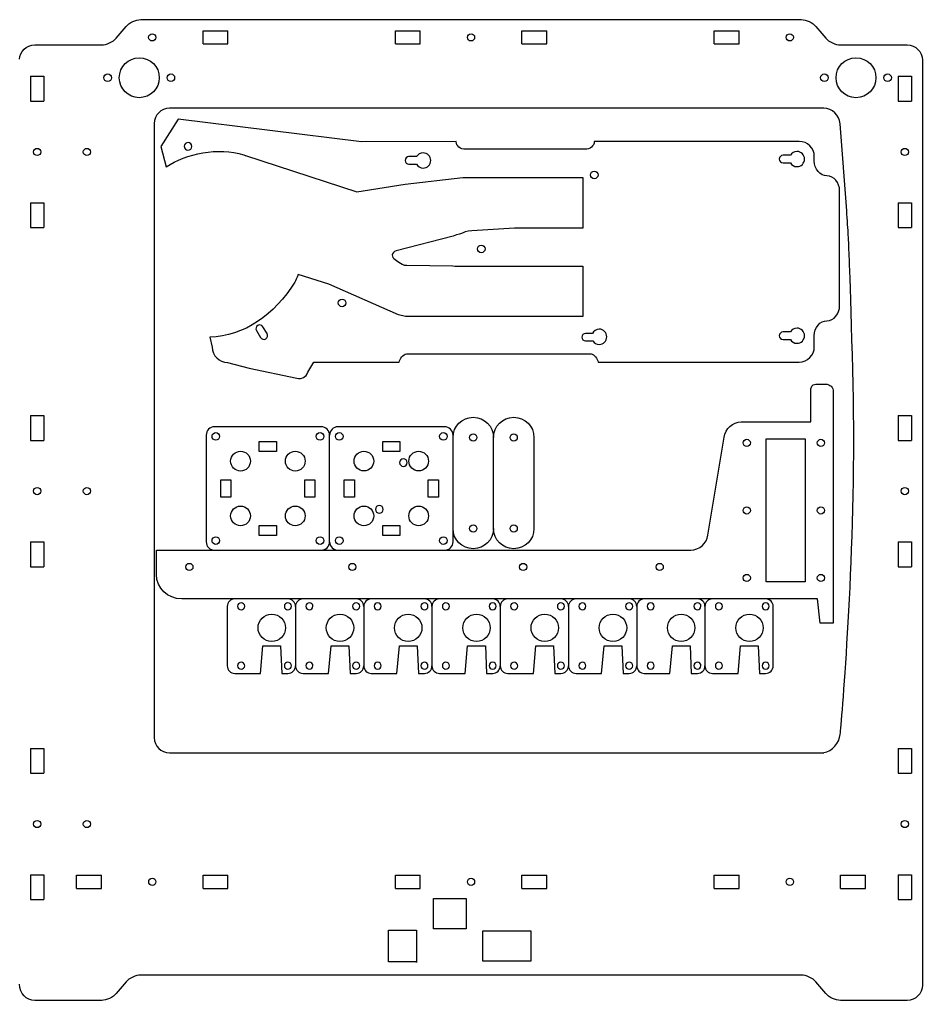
# Model space of a CAD drawing. Header units: millimetres. Extents: x -1166 to -93, y -857 to -63.
# Drawn here: x -449.9 to -92.8, y -450.9 to -62.8 of the extents above; entities that cross this region are included whole.
import ezdxf

# ---------------------------------------------------------------- set-up
doc = ezdxf.new("R2010")
doc.units = ezdxf.units.MM
doc.layers.add('CUTS', color=1, linetype='Continuous', true_color=0xff0000)

msp = doc.modelspace()

# ---------------------------------------------------------------- linework, layer by layer
at = {"layer": 'CUTS', "color": 1, "lineweight": 25, "true_color": 0xff0000}
for p, q in [((-377.4, -72.47), (-377.4, -67.27)), ((-377.4, -67.27), (-367.55, -67.27)), ((-367.55, -72.47), (-367.55, -67.27)), ((-301.3, -72.46), (-301.3, -67.26)), ((-301.3, -67.26), (-291.45, -67.26)), ((-291.45, -72.46), (-291.45, -67.26)), ((-251.3, -72.46), (-251.3, -67.26)), ((-251.3, -67.26), (-241.45, -67.26)), ((-241.45, -72.46), (-241.45, -67.26)), ((-175.23, -72.47), (-175.23, -67.27)), ((-175.23, -67.27), (-165.38, -67.27)), ((-165.38, -72.47), (-165.38, -67.27)), ((-377.4, -72.47), (-367.55, -72.47)), ((-301.3, -72.46), (-291.45, -72.46)), ((-251.3, -72.46), (-241.45, -72.46)), ((-175.23, -72.47), (-165.38, -72.47)), ((-445.59, -85.28), (-440.39, -85.28)), ((-445.59, -85.28), (-445.59, -95.13)), ((-440.39, -85.28), (-440.39, -95.13)), ((-102.38, -85.28), (-97.18, -85.28)), ((-102.38, -85.28), (-102.38, -95.13)), ((-97.18, -85.28), (-97.18, -95.13)), ((-445.59, -95.13), (-440.39, -95.13)), ((-102.38, -95.13), (-97.18, -95.13)), ((-445.59, -135.28), (-440.39, -135.28)), ((-445.59, -135.28), (-445.59, -145.12)), ((-440.39, -135.28), (-440.39, -145.12)), ((-102.38, -135.28), (-97.18, -135.28)), ((-102.38, -135.28), (-102.38, -145.12)), ((-97.18, -135.28), (-97.18, -145.12)), ((-445.59, -145.12), (-440.39, -145.12)), ((-102.38, -145.12), (-97.18, -145.12)), ((-445.6, -219.45), (-440.4, -219.45)), ((-445.6, -219.45), (-445.6, -229.3)), ((-440.4, -219.45), (-440.4, -229.3)), ((-102.38, -219.45), (-97.18, -219.45)), ((-102.38, -219.45), (-102.38, -229.3)), ((-97.18, -219.45), (-97.18, -229.3)), ((-445.6, -229.3), (-440.4, -229.3)), ((-102.38, -229.3), (-97.18, -229.3)), ((-445.6, -269.45), (-440.4, -269.45)), ((-445.6, -269.45), (-445.6, -279.3)), ((-440.4, -269.45), (-440.4, -279.3)), ((-102.38, -269.45), (-97.18, -269.45)), ((-102.38, -269.45), (-102.38, -279.3)), ((-97.18, -269.45), (-97.18, -279.3)), ((-445.6, -279.3), (-440.4, -279.3)), ((-102.38, -279.3), (-97.18, -279.3)), ((-445.6, -351.17), (-440.4, -351.17)), ((-445.6, -351.17), (-445.6, -361.02)), ((-440.4, -351.17), (-440.4, -361.02)), ((-102.38, -351.17), (-97.18, -351.17)), ((-102.38, -351.17), (-102.38, -361.02)), ((-97.18, -351.17), (-97.18, -361.02)), ((-445.6, -361.02), (-440.4, -361.02)), ((-102.38, -361.02), (-97.18, -361.02)), ((-445.6, -401.17), (-440.4, -401.17)), ((-445.6, -401.17), (-445.6, -411.02)), ((-440.4, -401.17), (-440.4, -411.02)), ((-427.39, -406.57), (-427.39, -401.37)), ((-427.39, -401.37), (-417.54, -401.37)), ((-417.54, -406.57), (-417.54, -401.37)), ((-377.39, -406.57), (-377.39, -401.37)), ((-377.39, -401.37), (-367.54, -401.37)), ((-367.54, -406.57), (-367.54, -401.37)), ((-301.3, -406.57), (-301.3, -401.37)), ((-301.3, -401.37), (-291.45, -401.37)), ((-291.45, -406.57), (-291.45, -401.37)), ((-251.3, -406.57), (-251.3, -401.37)), ((-251.3, -401.37), (-241.45, -401.37)), ((-241.45, -406.57), (-241.45, -401.37)), ((-175.2, -406.57), (-175.2, -401.37)), ((-175.2, -401.37), (-165.36, -401.37)), ((-165.36, -406.57), (-165.36, -401.37)), ((-125.2, -406.57), (-125.2, -401.37)), ((-125.2, -401.37), (-115.36, -401.37)), ((-115.36, -406.57), (-115.36, -401.37)), ((-102.38, -401.17), (-97.18, -401.17)), ((-102.38, -401.17), (-102.38, -411.02)), ((-97.18, -401.17), (-97.18, -411.02)), ((-427.39, -406.57), (-417.54, -406.57)), ((-377.39, -406.57), (-367.54, -406.57)), ((-301.3, -406.57), (-291.45, -406.57)), ((-251.3, -406.57), (-241.45, -406.57)), ((-175.2, -406.57), (-165.36, -406.57)), ((-125.2, -406.57), (-115.36, -406.57)), ((-445.6, -411.02), (-440.4, -411.02)), ((-102.38, -411.02), (-97.18, -411.02))]:
    msp.add_line(p, q, dxfattribs=at)
for points in [[(-411.69, -70.15), (-407.84, -65.55)], [(-402.04, -62.85), (-140.74, -62.85)], [(-134.95, -65.55), (-131.1, -70.15)], [(-443.94, -72.85), (-417.48, -72.85)], [(-125.3, -72.85), (-98.85, -72.85)], [(-92.85, -78.85), (-92.85, -444.87)], [(-131.89, -97.92), (-390.69, -97.92)], [(-396.69, -103.92), (-396.69, -346.92)], [(-277.24, -111.16), (-277.24, -111.11), (-314.74, -111.14), (-387.2, -102.3), (-394.07, -113), (-392, -121.08)], [(-122.78, -138.52), (-125.36, -104.02)], [(-141.59, -111.02), (-222.64, -111.07), (-222.64, -111.16)], [(-226.39, -114.16), (-273.49, -114.16)], [(-360.67, -116.61), (-360.63, -116.61), (-316.5, -131.03), (-297.44, -127.99), (-274.62, -125.35), (-227.22, -125.35), (-227.22, -145.35), (-247.09, -145.35)], [(-292.93, -117.06), (-295.94, -117.06)], [(-295.94, -120.06), (-292.93, -120.06)], [(-145.03, -116.52), (-147.94, -116.52)], [(-147.94, -119.52), (-145.03, -119.52)], [(-135.59, -118.67), (-135.59, -117.02)], [(-130.59, -124.67), (-130.59, -124.67)], [(-125.58, -175.97), (-125.58, -130.67)], [(-254.15, -145.35), (-271.09, -146.35)], [(-278.43, -148.5), (-301.03, -154.3)], [(-301.34, -157.75), (-300.34, -158.51)], [(-271.57, -160.35), (-227.22, -160.34), (-227.22, -180.35), (-297.27, -180.35), (-300.04, -179.67), (-327.66, -167.55), (-339.72, -163.64)], [(-296.72, -160.05), (-278.62, -160.32)], [(-356.27, -185.91), (-354.63, -188.63)], [(-352.06, -187.08), (-353.7, -184.36), (-353.7, -184.36)], [(-374.74, -188.49), (-373.72, -192.48)], [(-223.37, -186.98), (-226.08, -186.98)], [(-226.08, -189.98), (-223.19, -189.98)], [(-145.03, -186.42), (-147.94, -186.42)], [(-147.94, -189.42), (-145.03, -189.42)], [(-135.59, -192.31), (-135.59, -187.96)], [(-296.89, -195.13), (-223.92, -195.13)], [(-367.72, -198.48), (-359.14, -200.8), (-340.26, -204.71)], [(-335.97, -202.38), (-333.52, -198.43), (-299.8, -198.41)], [(-221.03, -198.36), (-141.59, -198.31)], [(-134.99, -207.04), (-131.07, -207.04)], [(-164.52, -222.04), (-136.99, -222.04), (-136.99, -210.04)], [(-128.07, -210.04), (-128.07, -225.04), (-128.07, -225.04)], [(-128.07, -225.04), (-128.07, -301.66), (-133.28, -301.66), (-134.38, -292.04), (-382.63, -292.04), (-385.81, -292.04)], [(-330.64, -223.94), (-372.82, -223.95)], [(-281.82, -223.94), (-324, -223.95)], [(-376.14, -227.27), (-376.13, -269.44)], [(-327.32, -269.44), (-327.33, -227.26)], [(-278.49, -269.44), (-278.5, -227.26)], [(-262.49, -264.18), (-262.49, -228.18)], [(-246.49, -228.18), (-246.49, -264.18), (-246.49, -264.18)], [(-177.65, -266.8), (-171.29, -227.99)], [(-154.62, -228.74), (-139.17, -228.74), (-139.17, -285.33), (-154.62, -285.33), (-154.62, -228.74), (-154.62, -228.74)], [(-355.13, -229.75), (-348.33, -229.75), (-348.33, -233.75), (-355.13, -233.75), (-355.13, -229.75), (-355.13, -229.75)], [(-306.3, -229.75), (-299.5, -229.75), (-299.5, -233.75), (-306.3, -233.75), (-306.3, -229.75), (-306.3, -229.75)], [(-370.33, -244.95), (-366.33, -244.95), (-366.33, -251.75), (-370.33, -251.75), (-370.33, -244.95), (-370.33, -244.95)], [(-333.12, -251.76), (-337.12, -251.75), (-337.12, -244.95), (-333.12, -244.95), (-333.12, -251.76), (-333.12, -251.76)], [(-321.51, -244.95), (-317.51, -244.95), (-317.51, -251.75), (-321.51, -251.75), (-321.51, -244.95), (-321.51, -244.95)], [(-288.3, -244.95), (-284.3, -244.95), (-284.3, -251.75), (-288.3, -251.75), (-288.3, -244.95), (-288.3, -244.95)], [(-355.13, -262.95), (-348.33, -262.95), (-348.33, -266.95), (-355.13, -266.95), (-355.13, -262.95), (-355.13, -262.95)], [(-306.31, -266.95), (-306.3, -262.95), (-299.5, -262.95), (-299.5, -266.95), (-306.31, -266.95), (-306.31, -266.95)], [(-395.81, -282.39), (-395.81, -272.75), (-184.42, -272.75)], [(-367.81, -295.04), (-367.81, -318.5)], [(-340.81, -295.04), (-340.81, -318.5)], [(-313.82, -295.04), (-313.82, -318.5)], [(-286.82, -295.04), (-286.82, -318.5)], [(-259.83, -295.04), (-259.83, -318.5)], [(-232.83, -295.04), (-232.83, -318.5)], [(-205.83, -295.04), (-205.83, -318.5)], [(-178.84, -295.04), (-178.84, -318.5)], [(-151.84, -318.5), (-151.84, -295.04)], [(-364.81, -321.5), (-354.71, -321.5), (-353.71, -310.66), (-346.71, -310.66), (-346.71, -310.66), (-346.21, -321.5), (-343.81, -321.5)], [(-337.81, -321.5), (-327.72, -321.5), (-326.72, -310.66), (-319.72, -310.66), (-319.72, -310.66), (-319.22, -321.5), (-316.82, -321.5)], [(-310.82, -321.5), (-300.72, -321.5), (-299.72, -310.66), (-292.72, -310.66), (-292.22, -321.5), (-289.82, -321.5)], [(-283.82, -321.5), (-273.72, -321.5), (-272.72, -310.66), (-265.72, -310.66), (-265.72, -310.66), (-265.22, -321.5), (-262.82, -321.5)], [(-256.83, -321.5), (-246.73, -321.5), (-245.73, -310.66), (-238.73, -310.66), (-238.73, -310.66), (-238.23, -321.5), (-235.83, -321.5)], [(-229.83, -321.5), (-219.73, -321.5), (-218.73, -310.66), (-211.73, -310.66), (-211.73, -310.66), (-211.23, -321.5), (-208.83, -321.5)], [(-202.83, -321.5), (-192.74, -321.5), (-191.74, -310.66), (-184.74, -310.66), (-184.74, -310.66), (-184.24, -321.5), (-181.84, -321.5)], [(-175.84, -321.5), (-165.74, -321.5), (-164.74, -310.66), (-157.74, -310.66), (-157.74, -310.66), (-157.24, -321.5), (-154.84, -321.5)], [(-390.69, -352.92), (-131.89, -352.92), (-131.82, -352.86), (-131.82, -352.86)], [(-286.28, -410.52), (-273.28, -410.52), (-273.28, -422.52), (-286.28, -422.52), (-286.28, -410.52), (-286.28, -410.52)], [(-292.98, -435.62), (-303.98, -435.62), (-303.98, -423.12), (-292.98, -423.12), (-292.98, -435.92), (-292.98, -435.62), (-292.98, -435.62)], [(-266.68, -423.42), (-247.78, -423.42), (-247.78, -435.42), (-266.68, -435.42), (-266.68, -423.42), (-266.68, -423.42)], [(-140.74, -440.87), (-402.04, -440.87)], [(-407.84, -443.57), (-411.69, -448.17)], [(-131.09, -448.17), (-134.95, -443.57)], [(-417.48, -450.87), (-443.94, -450.87)], [(-98.85, -450.87), (-125.3, -450.87)]]:
    msp.add_lwpolyline(points, dxfattribs=at)
for points in [[(-407.84, -65.55), (-406.59, -64.07), (-403.98, -62.85), (-402.04, -62.85)], [(-140.74, -62.85), (-138.8, -62.85), (-136.19, -64.07), (-134.95, -65.55)], [(-398.9, -69.86), (-398.9, -69.08), (-398.26, -68.44), (-397.47, -68.44)], [(-397.47, -68.44), (-396.69, -68.44), (-396.05, -69.08), (-396.05, -69.86)], [(-272.8, -69.86), (-272.8, -69.08), (-272.16, -68.44), (-271.38, -68.44)], [(-271.38, -68.44), (-270.59, -68.44), (-269.95, -69.08), (-269.95, -69.86)], [(-146.73, -69.87), (-146.73, -69.08), (-146.09, -68.44), (-145.3, -68.44)], [(-145.3, -68.44), (-144.52, -68.44), (-143.88, -69.08), (-143.88, -69.87)], [(-449.94, -78.45), (-449.94, -75.55), (-447.24, -72.85), (-443.94, -72.85)], [(-417.48, -72.85), (-415.54, -72.85), (-412.94, -71.63), (-411.69, -70.15)], [(-397.47, -71.29), (-398.26, -71.29), (-398.9, -70.65), (-398.9, -69.86)], [(-396.05, -69.86), (-396.05, -70.65), (-396.69, -71.29), (-397.47, -71.29)], [(-271.38, -71.29), (-272.16, -71.29), (-272.8, -70.65), (-272.8, -69.86)], [(-269.95, -69.86), (-269.95, -70.65), (-270.59, -71.29), (-271.38, -71.29)], [(-145.3, -71.29), (-146.09, -71.29), (-146.73, -70.65), (-146.73, -69.87)], [(-143.88, -69.87), (-143.88, -70.65), (-144.52, -71.29), (-145.3, -71.29)], [(-131.1, -70.15), (-129.85, -71.63), (-127.24, -72.85), (-125.3, -72.85)], [(-98.85, -72.85), (-95.55, -72.85), (-92.85, -75.55), (-92.85, -78.85)], [(-410.51, -85.85), (-410.51, -81.49), (-406.97, -77.95), (-402.61, -77.95)], [(-402.61, -77.95), (-398.25, -77.95), (-394.71, -81.49), (-394.71, -85.85)], [(-127.01, -85.85), (-127.01, -81.49), (-123.47, -77.95), (-119.11, -77.95)], [(-119.11, -77.95), (-114.75, -77.95), (-111.21, -81.49), (-111.21, -85.85)], [(-416.61, -85.85), (-416.61, -85.02), (-415.94, -84.35), (-415.11, -84.35)], [(-415.11, -84.35), (-414.28, -84.35), (-413.61, -85.02), (-413.61, -85.85)], [(-391.61, -85.85), (-391.61, -85.02), (-390.94, -84.35), (-390.11, -84.35)], [(-390.11, -84.35), (-389.28, -84.35), (-388.61, -85.02), (-388.61, -85.85)], [(-133.11, -85.85), (-133.11, -85.02), (-132.44, -84.35), (-131.61, -84.35)], [(-131.61, -84.35), (-130.78, -84.35), (-130.11, -85.02), (-130.11, -85.85)], [(-108.11, -85.85), (-108.11, -85.02), (-107.44, -84.35), (-106.61, -84.35)], [(-106.61, -84.35), (-105.78, -84.35), (-105.11, -85.02), (-105.11, -85.85)], [(-415.11, -87.35), (-415.94, -87.35), (-416.61, -86.68), (-416.61, -85.85)], [(-413.61, -85.85), (-413.61, -86.68), (-414.28, -87.35), (-415.11, -87.35)], [(-402.61, -93.75), (-406.97, -93.75), (-410.51, -90.21), (-410.51, -85.85)], [(-394.71, -85.85), (-394.71, -90.21), (-398.25, -93.75), (-402.61, -93.75)], [(-390.11, -87.35), (-390.94, -87.35), (-391.61, -86.68), (-391.61, -85.85)], [(-388.61, -85.85), (-388.61, -86.68), (-389.28, -87.35), (-390.11, -87.35)], [(-131.61, -87.35), (-132.44, -87.35), (-133.11, -86.68), (-133.11, -85.85)], [(-130.11, -85.85), (-130.11, -86.68), (-130.78, -87.35), (-131.61, -87.35)], [(-119.11, -93.75), (-123.47, -93.75), (-127.01, -90.21), (-127.01, -85.85)], [(-111.21, -85.85), (-111.21, -90.21), (-114.75, -93.75), (-119.11, -93.75)], [(-106.61, -87.35), (-107.44, -87.35), (-108.11, -86.68), (-108.11, -85.85)], [(-105.11, -85.85), (-105.11, -86.68), (-105.78, -87.35), (-106.61, -87.35)], [(-390.69, -97.92), (-394, -97.92), (-396.69, -100.61), (-396.69, -103.92)], [(-125.36, -104.02), (-125.65, -100.67), (-128.59, -97.92), (-131.89, -97.92)], [(-383.85, -111.6), (-384.63, -111.9), (-385, -112.77), (-384.7, -113.54)], [(-381.91, -112.45), (-382.21, -111.68), (-383.08, -111.3), (-383.85, -111.6)], [(-382.76, -114.39), (-381.99, -114.09), (-381.61, -113.22), (-381.91, -112.45)], [(-273.49, -114.16), (-275.57, -114.16), (-277.24, -112.82), (-277.24, -111.16)], [(-222.64, -111.16), (-222.64, -112.82), (-224.32, -114.16), (-226.39, -114.16)], [(-135.59, -117.02), (-135.59, -113.72), (-138.29, -111.02), (-141.59, -111.02)], [(-444.41, -115.2), (-444.41, -114.41), (-443.78, -113.78), (-442.99, -113.78)], [(-442.99, -116.63), (-443.78, -116.63), (-444.41, -115.99), (-444.41, -115.2)], [(-442.99, -113.78), (-442.2, -113.78), (-441.56, -114.41), (-441.56, -115.2)], [(-441.56, -115.2), (-441.56, -115.99), (-442.2, -116.63), (-442.99, -116.63)], [(-424.74, -115.2), (-424.74, -114.41), (-424.1, -113.78), (-423.31, -113.78)], [(-423.31, -116.62), (-424.1, -116.62), (-424.74, -115.99), (-424.74, -115.2)], [(-423.31, -113.78), (-422.53, -113.78), (-421.89, -114.41), (-421.89, -115.2)], [(-421.89, -115.2), (-421.89, -115.99), (-422.53, -116.62), (-423.31, -116.62)], [(-392, -121.08), (-383.94, -115.92), (-371.39, -113.12), (-361.29, -116.4)], [(-384.7, -113.54), (-384.4, -114.32), (-383.53, -114.69), (-382.76, -114.39)], [(-361.29, -116.4), (-361.08, -116.47), (-360.88, -116.54), (-360.67, -116.61)], [(-290.34, -115.56), (-291.45, -115.56), (-292.41, -116.16), (-292.93, -117.06)], [(-287.34, -118.56), (-287.34, -116.9), (-288.68, -115.56), (-290.34, -115.56)], [(-142.44, -115.02), (-143.55, -115.02), (-144.51, -115.63), (-145.03, -116.52)], [(-139.44, -118.02), (-139.44, -116.36), (-140.78, -115.02), (-142.44, -115.02)], [(-101.2, -115.2), (-101.2, -114.41), (-100.56, -113.78), (-99.78, -113.78)], [(-99.78, -116.63), (-100.56, -116.63), (-101.2, -115.99), (-101.2, -115.2)], [(-99.78, -113.78), (-98.99, -113.78), (-98.35, -114.41), (-98.35, -115.2)], [(-98.35, -115.2), (-98.35, -115.99), (-98.99, -116.63), (-99.78, -116.63)], [(-295.94, -117.06), (-296.76, -117.06), (-297.44, -117.73), (-297.44, -118.56)], [(-297.44, -118.56), (-297.44, -119.39), (-296.76, -120.06), (-295.94, -120.06)], [(-292.93, -120.06), (-292.41, -120.95), (-291.45, -121.56), (-290.34, -121.56)], [(-290.34, -121.56), (-288.68, -121.56), (-287.34, -120.22), (-287.34, -118.56)], [(-147.94, -116.52), (-148.77, -116.52), (-149.44, -117.19), (-149.44, -118.02)], [(-149.44, -118.02), (-149.44, -118.85), (-148.77, -119.52), (-147.94, -119.52)], [(-145.03, -119.52), (-144.51, -120.42), (-143.55, -121.02), (-142.44, -121.02)], [(-142.44, -121.02), (-140.78, -121.02), (-139.44, -119.68), (-139.44, -118.02)], [(-130.59, -124.67), (-133.34, -124.67), (-135.59, -121.97), (-135.59, -118.67)], [(-224.14, -124.29), (-224.14, -123.46), (-223.47, -122.79), (-222.64, -122.79)], [(-222.64, -122.79), (-221.81, -122.79), (-221.14, -123.46), (-221.14, -124.29)], [(-222.64, -125.79), (-223.47, -125.79), (-224.14, -125.11), (-224.14, -124.29)], [(-221.14, -124.29), (-221.14, -125.11), (-221.81, -125.79), (-222.64, -125.79)], [(-125.58, -130.67), (-125.58, -127.37), (-127.83, -124.67), (-130.59, -124.67)], [(-122.14, -148.14), (-122.25, -146.2), (-122.53, -141.87), (-122.78, -138.52)], [(-274.86, -147.35), (-274.99, -147.35), (-276.59, -147.87), (-278.43, -148.5)], [(-271.09, -146.35), (-273.03, -146.35), (-274.73, -147.35), (-274.86, -147.35)], [(-247.09, -145.35), (-249.03, -145.35), (-252.21, -145.35), (-254.15, -145.35)], [(-121.73, -157.78), (-121.85, -154.42), (-122.04, -150.08), (-122.14, -148.14)], [(-301.03, -154.3), (-302.86, -154.93), (-303.11, -156.95), (-301.34, -157.75)], [(-268.85, -153.58), (-268.85, -152.75), (-268.18, -152.08), (-267.35, -152.08)], [(-267.35, -155.08), (-268.18, -155.08), (-268.85, -154.4), (-268.85, -153.58)], [(-267.35, -152.08), (-266.52, -152.08), (-265.85, -152.75), (-265.85, -153.58)], [(-265.85, -153.58), (-265.85, -154.4), (-266.52, -155.08), (-267.35, -155.08)], [(-300.34, -158.51), (-298.65, -159.54), (-298.66, -160.03), (-296.72, -160.05)], [(-119.99, -228.93), (-119.99, -203.88), (-121.73, -157.78), (-121.73, -157.78)], [(-278.62, -160.32), (-276.68, -160.34), (-273.51, -160.35), (-271.57, -160.35)], [(-341.14, -166.78), (-349.01, -179.47), (-361.19, -188.24), (-374.74, -188.49)], [(-339.72, -163.64), (-340.31, -165.34), (-340.71, -166.08), (-341.14, -166.78)], [(-323.89, -174.95), (-323.89, -174.12), (-323.22, -173.45), (-322.39, -173.45)], [(-322.39, -173.45), (-321.56, -173.45), (-320.89, -174.12), (-320.89, -174.95)], [(-322.39, -176.45), (-323.22, -176.45), (-323.89, -175.78), (-323.89, -174.95)], [(-320.89, -174.95), (-320.89, -175.78), (-321.56, -176.45), (-322.39, -176.45)], [(-130.59, -181.97), (-127.83, -181.97), (-125.58, -179.26), (-125.58, -175.97)], [(-135.59, -187.96), (-135.59, -184.67), (-133.34, -181.97), (-130.59, -181.97)], [(-355.75, -183.85), (-356.46, -184.27), (-356.69, -185.2), (-356.27, -185.91)], [(-353.7, -184.36), (-354.12, -183.65), (-355.04, -183.42), (-355.75, -183.85)], [(-220.69, -185.32), (-221.87, -185.32), (-222.88, -186), (-223.37, -186.98)], [(-217.69, -188.32), (-217.69, -186.66), (-219.03, -185.32), (-220.69, -185.32)], [(-142.44, -184.92), (-143.55, -184.92), (-144.51, -185.52), (-145.03, -186.42)], [(-139.44, -187.92), (-139.44, -186.26), (-140.78, -184.92), (-142.44, -184.92)], [(-354.63, -188.63), (-354.21, -189.34), (-353.28, -189.57), (-352.57, -189.14)], [(-352.57, -189.14), (-351.86, -188.71), (-351.63, -187.79), (-352.06, -187.08)], [(-226.08, -186.98), (-226.91, -186.98), (-227.58, -187.65), (-227.58, -188.48)], [(-227.58, -188.48), (-227.58, -189.31), (-226.91, -189.98), (-226.08, -189.98)], [(-223.19, -189.98), (-222.65, -190.79), (-221.73, -191.32), (-220.69, -191.32)], [(-220.69, -191.32), (-219.03, -191.32), (-217.69, -189.98), (-217.69, -188.32)], [(-147.94, -186.42), (-148.77, -186.42), (-149.44, -187.09), (-149.44, -187.92)], [(-149.44, -187.92), (-149.44, -188.75), (-148.77, -189.42), (-147.94, -189.42)], [(-145.03, -189.42), (-144.51, -190.32), (-143.55, -190.92), (-142.44, -190.92)], [(-142.44, -190.92), (-140.78, -190.92), (-139.44, -189.58), (-139.44, -187.92)], [(-373.72, -192.48), (-373.72, -195.78), (-371.02, -198.48), (-367.72, -198.48)], [(-141.59, -198.31), (-138.29, -198.31), (-135.59, -195.62), (-135.59, -192.31)], [(-299.8, -198.41), (-299.47, -197.1), (-298.29, -195.13), (-296.89, -195.13)], [(-223.92, -195.13), (-222.53, -195.13), (-221.37, -197.08), (-221.03, -198.36)], [(-340.26, -204.71), (-338.44, -205.25), (-336.52, -204.21), (-335.97, -202.38)], [(-136.99, -210.04), (-136.99, -208.39), (-136.64, -207.04), (-134.99, -207.04)], [(-131.07, -207.04), (-129.42, -207.04), (-128.07, -208.39), (-128.07, -210.04)], [(-278.49, -228.18), (-278.49, -223.77), (-274.91, -220.18), (-270.49, -220.18)], [(-270.49, -220.18), (-266.07, -220.18), (-262.49, -223.76), (-262.49, -228.18)], [(-262.49, -228.18), (-262.49, -223.76), (-258.91, -220.18), (-254.49, -220.18)], [(-254.49, -220.18), (-250.08, -220.18), (-246.49, -223.76), (-246.49, -228.18)], [(-372.82, -223.95), (-374.64, -223.95), (-376.14, -225.44), (-376.14, -227.27)], [(-327.33, -227.26), (-327.33, -225.43), (-328.82, -223.94), (-330.64, -223.94)], [(-324, -223.95), (-325.82, -223.95), (-327.32, -225.44), (-327.32, -227.27)], [(-278.5, -227.26), (-278.5, -225.43), (-280, -223.94), (-281.82, -223.94)], [(-171.29, -227.99), (-170.87, -224.71), (-167.82, -222.04), (-164.52, -222.04)], [(-373.83, -227.75), (-373.83, -226.92), (-373.16, -226.25), (-372.33, -226.25)], [(-372.33, -229.25), (-373.16, -229.25), (-373.83, -228.58), (-373.83, -227.75)], [(-372.33, -226.25), (-371.5, -226.25), (-370.83, -226.92), (-370.83, -227.75)], [(-370.83, -227.75), (-370.83, -228.58), (-371.5, -229.25), (-372.33, -229.25)], [(-332.62, -227.75), (-332.62, -226.92), (-331.95, -226.25), (-331.12, -226.25)], [(-331.12, -229.25), (-331.95, -229.25), (-332.62, -228.58), (-332.62, -227.75)], [(-331.12, -226.25), (-330.29, -226.25), (-329.62, -226.92), (-329.62, -227.75)], [(-329.62, -227.75), (-329.62, -228.58), (-330.29, -229.25), (-331.12, -229.25)], [(-325.01, -227.75), (-325.01, -226.92), (-324.34, -226.25), (-323.51, -226.25)], [(-323.51, -229.25), (-324.34, -229.25), (-325.01, -228.58), (-325.01, -227.75)], [(-323.51, -226.25), (-322.68, -226.25), (-322.01, -226.92), (-322.01, -227.75)], [(-322.01, -227.75), (-322.01, -228.58), (-322.68, -229.25), (-323.51, -229.25)], [(-283.8, -227.75), (-283.8, -226.92), (-283.13, -226.25), (-282.3, -226.25)], [(-282.3, -229.25), (-283.13, -229.25), (-283.8, -228.58), (-283.8, -227.75)], [(-282.3, -226.25), (-281.47, -226.25), (-280.8, -226.92), (-280.8, -227.75)], [(-280.8, -227.75), (-280.8, -228.58), (-281.47, -229.25), (-282.3, -229.25)], [(-271.92, -228.18), (-271.92, -227.4), (-271.28, -226.76), (-270.49, -226.76)], [(-270.49, -229.61), (-271.28, -229.61), (-271.92, -228.97), (-271.92, -228.18)], [(-270.49, -226.76), (-269.71, -226.76), (-269.07, -227.4), (-269.07, -228.18)], [(-269.07, -228.18), (-269.07, -228.97), (-269.71, -229.61), (-270.49, -229.61)], [(-255.92, -228.18), (-255.92, -227.4), (-255.28, -226.76), (-254.49, -226.76)], [(-254.49, -229.61), (-255.28, -229.61), (-255.92, -228.97), (-255.92, -228.18)], [(-254.49, -226.76), (-253.71, -226.76), (-253.07, -227.4), (-253.07, -228.18)], [(-253.07, -228.18), (-253.07, -228.97), (-253.71, -229.61), (-254.49, -229.61)], [(-163.73, -230.31), (-163.73, -229.52), (-163.09, -228.89), (-162.31, -228.89)], [(-162.31, -228.89), (-161.52, -228.89), (-160.88, -229.52), (-160.88, -230.31)], [(-134.42, -230.31), (-134.42, -229.52), (-133.78, -228.89), (-132.99, -228.89)], [(-132.99, -228.89), (-132.2, -228.89), (-131.57, -229.52), (-131.57, -230.31)], [(-125.34, -345.68), (-125.34, -345.68), (-119.99, -288.69), (-119.99, -228.93)], [(-162.31, -231.74), (-163.09, -231.74), (-163.73, -231.1), (-163.73, -230.31)], [(-160.88, -230.31), (-160.88, -231.1), (-161.52, -231.74), (-162.31, -231.74)], [(-132.99, -231.74), (-133.78, -231.74), (-134.42, -231.1), (-134.42, -230.31)], [(-131.57, -230.31), (-131.57, -231.1), (-132.2, -231.74), (-132.99, -231.74)], [(-366.46, -237.54), (-366.46, -235.39), (-364.71, -233.64), (-362.56, -233.64)], [(-362.56, -233.64), (-360.4, -233.64), (-358.66, -235.39), (-358.66, -237.54)], [(-344.8, -237.54), (-344.8, -235.39), (-343.05, -233.64), (-340.9, -233.64)], [(-340.9, -233.64), (-338.74, -233.64), (-337, -235.39), (-337, -237.54)], [(-317.65, -237.52), (-317.65, -235.37), (-315.9, -233.62), (-313.75, -233.62)], [(-313.75, -233.62), (-311.6, -233.62), (-309.85, -235.37), (-309.85, -237.52)], [(-298.15, -236.6), (-298.98, -236.6), (-299.65, -237.27), (-299.65, -238.1)], [(-296.65, -238.1), (-296.65, -237.27), (-297.33, -236.6), (-298.15, -236.6)], [(-295.99, -237.52), (-295.99, -235.37), (-294.25, -233.62), (-292.09, -233.62)], [(-292.09, -233.62), (-289.94, -233.62), (-288.19, -235.37), (-288.19, -237.52)], [(-362.56, -241.44), (-364.71, -241.44), (-366.46, -239.69), (-366.46, -237.54)], [(-358.66, -237.54), (-358.66, -239.69), (-360.4, -241.44), (-362.56, -241.44)], [(-340.9, -241.44), (-343.05, -241.44), (-344.8, -239.69), (-344.8, -237.54)], [(-337, -237.54), (-337, -239.69), (-338.74, -241.44), (-340.9, -241.44)], [(-313.75, -241.42), (-315.9, -241.42), (-317.65, -239.68), (-317.65, -237.52)], [(-309.85, -237.52), (-309.85, -239.68), (-311.6, -241.42), (-313.75, -241.42)], [(-299.65, -238.1), (-299.65, -238.93), (-298.98, -239.6), (-298.15, -239.6)], [(-298.15, -239.6), (-297.33, -239.6), (-296.65, -238.93), (-296.65, -238.1)], [(-292.09, -241.42), (-294.25, -241.42), (-295.99, -239.68), (-295.99, -237.52)], [(-288.19, -237.52), (-288.19, -239.68), (-289.94, -241.42), (-292.09, -241.42)], [(-444.42, -249.37), (-444.42, -248.58), (-443.79, -247.95), (-443, -247.95)], [(-443, -247.95), (-442.21, -247.95), (-441.57, -248.58), (-441.57, -249.37)], [(-424.74, -249.37), (-424.74, -248.58), (-424.1, -247.95), (-423.31, -247.95)], [(-423.31, -247.95), (-422.53, -247.95), (-421.89, -248.58), (-421.89, -249.37)], [(-101.2, -249.37), (-101.2, -248.58), (-100.56, -247.95), (-99.78, -247.95)], [(-99.78, -247.95), (-98.99, -247.95), (-98.35, -248.58), (-98.35, -249.37)], [(-443, -250.8), (-443.79, -250.8), (-444.42, -250.16), (-444.42, -249.37)], [(-441.57, -249.37), (-441.57, -250.16), (-442.21, -250.8), (-443, -250.8)], [(-423.31, -250.8), (-424.1, -250.8), (-424.74, -250.16), (-424.74, -249.37)], [(-421.89, -249.37), (-421.89, -250.16), (-422.53, -250.8), (-423.31, -250.8)], [(-99.78, -250.8), (-100.56, -250.8), (-101.2, -250.16), (-101.2, -249.37)], [(-98.35, -249.37), (-98.35, -250.16), (-98.99, -250.8), (-99.78, -250.8)], [(-366.46, -259.2), (-366.46, -257.04), (-364.71, -255.3), (-362.56, -255.3)], [(-362.56, -255.3), (-360.4, -255.3), (-358.66, -257.04), (-358.66, -259.2)], [(-344.8, -259.2), (-344.8, -257.04), (-343.05, -255.3), (-340.9, -255.3)], [(-340.9, -255.3), (-338.74, -255.3), (-337, -257.04), (-337, -259.2)], [(-317.65, -259.18), (-317.65, -257.03), (-315.9, -255.28), (-313.75, -255.28)], [(-313.75, -255.28), (-311.6, -255.28), (-309.85, -257.03), (-309.85, -259.18)], [(-307.65, -255.1), (-308.48, -255.1), (-309.15, -255.77), (-309.15, -256.6)], [(-306.15, -256.6), (-306.15, -255.77), (-306.83, -255.1), (-307.65, -255.1)], [(-295.99, -259.18), (-295.99, -257.03), (-294.25, -255.28), (-292.09, -255.28)], [(-292.09, -255.28), (-289.94, -255.28), (-288.19, -257.03), (-288.19, -259.18)], [(-163.73, -257.04), (-163.73, -256.25), (-163.09, -255.61), (-162.31, -255.61)], [(-162.31, -255.61), (-161.52, -255.61), (-160.88, -256.25), (-160.88, -257.04)], [(-134.42, -257.04), (-134.42, -256.25), (-133.78, -255.61), (-132.99, -255.61)], [(-132.99, -255.61), (-132.2, -255.61), (-131.57, -256.25), (-131.57, -257.04)], [(-362.56, -263.1), (-364.71, -263.1), (-366.46, -261.35), (-366.46, -259.2)], [(-358.66, -259.2), (-358.66, -261.35), (-360.4, -263.1), (-362.56, -263.1)], [(-340.9, -263.1), (-343.05, -263.1), (-344.8, -261.35), (-344.8, -259.2)], [(-337, -259.2), (-337, -261.35), (-338.74, -263.1), (-340.9, -263.1)], [(-313.75, -263.08), (-315.9, -263.08), (-317.65, -261.33), (-317.65, -259.18)], [(-309.85, -259.18), (-309.85, -261.33), (-311.6, -263.08), (-313.75, -263.08)], [(-309.15, -256.6), (-309.15, -257.43), (-308.48, -258.1), (-307.65, -258.1)], [(-307.65, -258.1), (-306.83, -258.1), (-306.15, -257.43), (-306.15, -256.6)], [(-292.09, -263.08), (-294.25, -263.08), (-295.99, -261.33), (-295.99, -259.18)], [(-288.19, -259.18), (-288.19, -261.33), (-289.94, -263.08), (-292.09, -263.08)], [(-162.31, -258.46), (-163.09, -258.46), (-163.73, -257.82), (-163.73, -257.04)], [(-160.88, -257.04), (-160.88, -257.82), (-161.52, -258.46), (-162.31, -258.46)], [(-132.99, -258.46), (-133.78, -258.46), (-134.42, -257.82), (-134.42, -257.04)], [(-131.57, -257.04), (-131.57, -257.82), (-132.2, -258.46), (-132.99, -258.46)], [(-271.92, -264.18), (-271.92, -263.4), (-271.28, -262.76), (-270.49, -262.76)], [(-270.49, -262.76), (-269.71, -262.76), (-269.07, -263.4), (-269.07, -264.18)], [(-255.92, -264.18), (-255.92, -263.4), (-255.28, -262.76), (-254.49, -262.76)], [(-254.49, -262.76), (-253.71, -262.76), (-253.07, -263.4), (-253.07, -264.18)], [(-373.83, -268.96), (-373.83, -268.13), (-373.16, -267.45), (-372.33, -267.45)], [(-372.33, -267.45), (-371.5, -267.45), (-370.83, -268.13), (-370.83, -268.96)], [(-332.62, -268.96), (-332.62, -268.13), (-331.95, -267.45), (-331.12, -267.45)], [(-331.12, -267.45), (-330.29, -267.45), (-329.62, -268.13), (-329.62, -268.96)], [(-325.01, -268.95), (-325.01, -268.13), (-324.34, -267.45), (-323.51, -267.45)], [(-323.51, -267.45), (-322.68, -267.45), (-322.01, -268.13), (-322.01, -268.95)], [(-283.8, -268.95), (-283.8, -268.13), (-283.13, -267.45), (-282.3, -267.45)], [(-282.3, -267.45), (-281.47, -267.45), (-280.8, -268.13), (-280.8, -268.95)], [(-270.49, -272.18), (-274.91, -272.18), (-278.49, -268.6), (-278.49, -264.18)], [(-270.49, -265.61), (-271.28, -265.61), (-271.92, -264.97), (-271.92, -264.18)], [(-269.07, -264.18), (-269.07, -264.97), (-269.71, -265.61), (-270.49, -265.61)], [(-262.49, -264.18), (-262.49, -268.6), (-266.07, -272.18), (-270.49, -272.18)], [(-254.49, -272.18), (-258.91, -272.18), (-262.49, -268.6), (-262.49, -264.18)], [(-254.49, -265.61), (-255.28, -265.61), (-255.92, -264.97), (-255.92, -264.18)], [(-253.07, -264.18), (-253.07, -264.97), (-253.71, -265.61), (-254.49, -265.61)], [(-246.49, -264.18), (-246.49, -268.6), (-250.08, -272.18), (-254.49, -272.18)], [(-184.42, -272.75), (-181.12, -272.75), (-178.07, -270.08), (-177.65, -266.8)], [(-376.13, -269.44), (-376.13, -271.27), (-374.64, -272.76), (-372.81, -272.76)], [(-372.33, -270.46), (-373.16, -270.46), (-373.83, -269.78), (-373.83, -268.96)], [(-370.83, -268.96), (-370.83, -269.78), (-371.5, -270.46), (-372.33, -270.46)], [(-331.12, -270.46), (-331.95, -270.46), (-332.62, -269.78), (-332.62, -268.96)], [(-329.62, -268.96), (-329.62, -269.78), (-330.29, -270.46), (-331.12, -270.46)], [(-330.63, -272.75), (-328.81, -272.75), (-327.32, -271.26), (-327.32, -269.44)], [(-327.31, -269.45), (-327.31, -271.27), (-325.81, -272.76), (-323.99, -272.76)], [(-323.51, -270.45), (-324.34, -270.45), (-325.01, -269.78), (-325.01, -268.95)], [(-322.01, -268.95), (-322.01, -269.78), (-322.68, -270.45), (-323.51, -270.45)], [(-282.3, -270.45), (-283.13, -270.45), (-283.8, -269.78), (-283.8, -268.95)], [(-280.8, -268.95), (-280.8, -269.78), (-281.47, -270.45), (-282.3, -270.45)], [(-281.81, -272.75), (-279.99, -272.75), (-278.49, -271.26), (-278.49, -269.44)], [(-384.21, -279.4), (-384.21, -278.61), (-383.57, -277.97), (-382.78, -277.97)], [(-382.78, -277.97), (-381.99, -277.97), (-381.36, -278.61), (-381.36, -279.4)], [(-319.76, -279.4), (-319.76, -278.61), (-319.12, -277.97), (-318.33, -277.97)], [(-318.33, -277.97), (-317.54, -277.97), (-316.91, -278.61), (-316.91, -279.4)], [(-252.18, -279.4), (-252.18, -278.61), (-251.54, -277.97), (-250.75, -277.97)], [(-250.75, -277.97), (-249.97, -277.97), (-249.33, -278.61), (-249.33, -279.4)], [(-198.17, -279.4), (-198.17, -278.61), (-197.53, -277.97), (-196.75, -277.97)], [(-196.75, -277.97), (-195.96, -277.97), (-195.32, -278.61), (-195.32, -279.4)], [(-385.81, -292.04), (-391.31, -292.04), (-395.81, -287.7), (-395.81, -282.39)], [(-382.78, -280.82), (-383.57, -280.82), (-384.21, -280.18), (-384.21, -279.4)], [(-381.36, -279.4), (-381.36, -280.18), (-381.99, -280.82), (-382.78, -280.82)], [(-318.33, -280.82), (-319.12, -280.82), (-319.76, -280.18), (-319.76, -279.4)], [(-316.91, -279.4), (-316.91, -280.18), (-317.54, -280.82), (-318.33, -280.82)], [(-250.75, -280.82), (-251.54, -280.82), (-252.18, -280.18), (-252.18, -279.4)], [(-249.33, -279.4), (-249.33, -280.18), (-249.97, -280.82), (-250.75, -280.82)], [(-196.75, -280.82), (-197.53, -280.82), (-198.17, -280.18), (-198.17, -279.4)], [(-195.32, -279.4), (-195.32, -280.18), (-195.96, -280.82), (-196.75, -280.82)], [(-163.73, -283.76), (-163.73, -282.97), (-163.09, -282.33), (-162.31, -282.33)], [(-162.31, -282.33), (-161.52, -282.33), (-160.88, -282.97), (-160.88, -283.76)], [(-134.42, -283.76), (-134.42, -282.97), (-133.78, -282.33), (-132.99, -282.33)], [(-132.99, -282.33), (-132.2, -282.33), (-131.57, -282.97), (-131.57, -283.76)], [(-162.31, -285.18), (-163.09, -285.18), (-163.73, -284.55), (-163.73, -283.76)], [(-160.88, -283.76), (-160.88, -284.55), (-161.52, -285.18), (-162.31, -285.18)], [(-132.99, -285.18), (-133.78, -285.18), (-134.42, -284.55), (-134.42, -283.76)], [(-131.57, -283.76), (-131.57, -284.55), (-132.2, -285.18), (-132.99, -285.18)], [(-364.81, -292.04), (-366.47, -292.04), (-367.81, -293.38), (-367.81, -295.04)], [(-362.31, -293.57), (-363.08, -293.56), (-363.71, -294.19), (-363.71, -294.96)], [(-360.91, -294.97), (-360.91, -294.2), (-361.53, -293.57), (-362.31, -293.57)], [(-343.81, -293.57), (-344.58, -293.56), (-345.21, -294.19), (-345.21, -294.96)], [(-340.81, -295.04), (-340.81, -293.38), (-342.16, -292.04), (-343.81, -292.04)], [(-342.41, -294.97), (-342.41, -294.2), (-343.03, -293.57), (-343.81, -293.57)], [(-337.81, -292.04), (-339.47, -292.04), (-340.81, -293.38), (-340.81, -295.04)], [(-335.31, -293.57), (-336.08, -293.56), (-336.71, -294.19), (-336.71, -294.96)], [(-333.91, -294.97), (-333.91, -294.2), (-334.54, -293.57), (-335.31, -293.57)], [(-316.81, -293.57), (-317.58, -293.56), (-318.21, -294.19), (-318.22, -294.96)], [(-313.82, -295.04), (-313.82, -293.38), (-315.16, -292.04), (-316.82, -292.04)], [(-315.42, -294.97), (-315.41, -294.2), (-316.04, -293.57), (-316.81, -293.57)], [(-310.82, -292.04), (-312.47, -292.04), (-313.82, -293.38), (-313.82, -295.04)], [(-308.31, -293.57), (-309.08, -293.56), (-309.71, -294.19), (-309.72, -294.96)], [(-306.92, -294.97), (-306.91, -294.2), (-307.54, -293.57), (-308.31, -293.57)], [(-289.82, -293.57), (-290.59, -293.56), (-291.22, -294.19), (-291.22, -294.96)], [(-286.82, -295.04), (-286.82, -293.38), (-288.16, -292.04), (-289.82, -292.04)], [(-288.42, -294.97), (-288.42, -294.2), (-289.04, -293.57), (-289.82, -293.57)], [(-283.82, -292.04), (-285.48, -292.04), (-286.82, -293.38), (-286.82, -295.04)], [(-281.32, -293.57), (-282.09, -293.56), (-282.72, -294.19), (-282.72, -294.96)], [(-279.92, -294.97), (-279.92, -294.2), (-280.54, -293.57), (-281.32, -293.57)], [(-262.82, -293.57), (-263.59, -293.56), (-264.22, -294.19), (-264.22, -294.96)], [(-259.82, -295.04), (-259.82, -293.38), (-261.17, -292.04), (-262.82, -292.04)], [(-261.42, -294.97), (-261.42, -294.2), (-262.04, -293.57), (-262.82, -293.57)], [(-256.83, -292.04), (-258.48, -292.04), (-259.83, -293.38), (-259.83, -295.04)], [(-254.32, -293.57), (-255.09, -293.56), (-255.72, -294.19), (-255.73, -294.96)], [(-252.93, -294.97), (-252.92, -294.2), (-253.55, -293.57), (-254.32, -293.57)], [(-235.82, -293.57), (-236.59, -293.56), (-237.22, -294.19), (-237.23, -294.96)], [(-232.83, -295.04), (-232.83, -293.38), (-234.17, -292.04), (-235.83, -292.04)], [(-234.43, -294.97), (-234.42, -294.2), (-235.05, -293.57), (-235.82, -293.57)], [(-229.83, -292.04), (-231.49, -292.04), (-232.83, -293.38), (-232.83, -295.04)], [(-227.32, -293.57), (-228.1, -293.56), (-228.73, -294.19), (-228.73, -294.96)], [(-225.93, -294.97), (-225.93, -294.2), (-226.55, -293.57), (-227.32, -293.57)], [(-208.83, -293.57), (-209.6, -293.56), (-210.23, -294.19), (-210.23, -294.96)], [(-205.83, -295.04), (-205.83, -293.38), (-207.18, -292.04), (-208.83, -292.04)], [(-207.43, -294.97), (-207.43, -294.2), (-208.05, -293.57), (-208.83, -293.57)], [(-202.83, -292.04), (-204.49, -292.04), (-205.83, -293.38), (-205.83, -295.04)], [(-200.33, -293.57), (-201.1, -293.56), (-201.73, -294.19), (-201.73, -294.96)], [(-198.93, -294.97), (-198.93, -294.2), (-199.56, -293.57), (-200.33, -293.57)], [(-181.83, -293.57), (-182.6, -293.56), (-183.23, -294.19), (-183.24, -294.96)], [(-178.84, -295.04), (-178.84, -293.38), (-180.18, -292.04), (-181.84, -292.04)], [(-180.44, -294.97), (-180.43, -294.2), (-181.06, -293.57), (-181.83, -293.57)], [(-175.84, -292.04), (-177.49, -292.04), (-178.84, -293.38), (-178.84, -295.04)], [(-173.33, -293.57), (-174.11, -293.56), (-174.73, -294.19), (-174.74, -294.96)], [(-171.94, -294.97), (-171.93, -294.2), (-172.56, -293.57), (-173.33, -293.57)], [(-154.84, -293.57), (-155.61, -293.56), (-156.24, -294.19), (-156.24, -294.96)], [(-151.84, -295.04), (-151.84, -293.38), (-153.18, -292.04), (-154.84, -292.04)], [(-153.44, -294.97), (-153.44, -294.2), (-154.06, -293.57), (-154.84, -293.57)], [(-363.71, -294.96), (-363.71, -295.73), (-363.09, -296.36), (-362.31, -296.37)], [(-362.31, -296.37), (-361.54, -296.37), (-360.91, -295.75), (-360.91, -294.97)], [(-355.64, -303.47), (-355.64, -300.47), (-353.21, -298.04), (-350.21, -298.04)], [(-350.21, -298.04), (-347.22, -298.04), (-344.79, -300.47), (-344.79, -303.47)], [(-345.21, -294.96), (-345.22, -295.73), (-344.59, -296.36), (-343.82, -296.37)], [(-343.82, -296.37), (-343.04, -296.37), (-342.42, -295.75), (-342.41, -294.97)], [(-336.71, -294.96), (-336.72, -295.73), (-336.09, -296.36), (-335.32, -296.37)], [(-335.32, -296.37), (-334.54, -296.37), (-333.92, -295.75), (-333.91, -294.97)], [(-328.64, -303.47), (-328.64, -300.47), (-326.21, -298.04), (-323.21, -298.04)], [(-323.21, -298.04), (-320.22, -298.04), (-317.79, -300.47), (-317.79, -303.47)], [(-318.22, -294.96), (-318.22, -295.73), (-317.59, -296.36), (-316.82, -296.37)], [(-316.82, -296.37), (-316.05, -296.37), (-315.42, -295.74), (-315.42, -294.97)], [(-309.72, -294.96), (-309.72, -295.73), (-309.09, -296.36), (-308.32, -296.37)], [(-308.32, -296.37), (-307.55, -296.37), (-306.92, -295.74), (-306.92, -294.97)], [(-301.64, -303.47), (-301.64, -300.47), (-299.21, -298.04), (-296.22, -298.04)], [(-296.22, -298.04), (-293.22, -298.04), (-290.79, -300.47), (-290.79, -303.47)], [(-291.22, -294.96), (-291.22, -295.73), (-290.6, -296.36), (-289.82, -296.37)], [(-289.82, -296.37), (-289.05, -296.37), (-288.42, -295.74), (-288.42, -294.97)], [(-282.72, -294.96), (-282.72, -295.73), (-282.1, -296.36), (-281.32, -296.37)], [(-281.32, -296.37), (-280.55, -296.37), (-279.92, -295.74), (-279.92, -294.97)], [(-274.65, -303.47), (-274.65, -300.47), (-272.22, -298.04), (-269.22, -298.04)], [(-269.22, -298.04), (-266.23, -298.04), (-263.8, -300.47), (-263.8, -303.47)], [(-264.22, -294.96), (-264.23, -295.73), (-263.6, -296.36), (-262.83, -296.37)], [(-262.83, -296.37), (-262.05, -296.37), (-261.42, -295.74), (-261.42, -294.97)], [(-255.73, -294.96), (-255.73, -295.73), (-255.1, -296.36), (-254.33, -296.37)], [(-254.33, -296.37), (-253.56, -296.37), (-252.93, -295.74), (-252.93, -294.97)], [(-247.65, -303.47), (-247.65, -300.47), (-245.22, -298.04), (-242.23, -298.04)], [(-242.23, -298.04), (-239.23, -298.04), (-236.8, -300.47), (-236.8, -303.47)], [(-237.23, -294.96), (-237.23, -295.73), (-236.6, -296.36), (-235.83, -296.37)], [(-235.83, -296.37), (-235.06, -296.37), (-234.43, -295.74), (-234.43, -294.97)], [(-228.73, -294.96), (-228.73, -295.73), (-228.11, -296.36), (-227.33, -296.37)], [(-227.33, -296.37), (-226.56, -296.37), (-225.93, -295.74), (-225.93, -294.97)], [(-220.66, -303.47), (-220.66, -300.47), (-218.23, -298.04), (-215.23, -298.04)], [(-215.23, -298.04), (-212.24, -298.04), (-209.81, -300.47), (-209.81, -303.47)], [(-210.23, -294.96), (-210.24, -295.73), (-209.61, -296.36), (-208.84, -296.37)], [(-208.84, -296.37), (-208.06, -296.37), (-207.43, -295.74), (-207.43, -294.97)], [(-201.73, -294.96), (-201.74, -295.73), (-201.11, -296.36), (-200.34, -296.37)], [(-200.34, -296.37), (-199.56, -296.37), (-198.94, -295.74), (-198.93, -294.97)], [(-193.66, -303.47), (-193.66, -300.47), (-191.23, -298.04), (-188.23, -298.04)], [(-188.23, -298.04), (-185.24, -298.04), (-182.81, -300.47), (-182.81, -303.47)], [(-183.24, -294.96), (-183.24, -295.73), (-182.61, -296.36), (-181.84, -296.37)], [(-181.84, -296.37), (-181.07, -296.37), (-180.44, -295.74), (-180.44, -294.97)], [(-174.74, -294.96), (-174.74, -295.73), (-174.11, -296.36), (-173.34, -296.37)], [(-173.34, -296.37), (-172.57, -296.37), (-171.94, -295.74), (-171.94, -294.97)], [(-166.66, -303.47), (-166.66, -300.47), (-164.23, -298.04), (-161.24, -298.04)], [(-161.24, -298.04), (-158.24, -298.04), (-155.81, -300.47), (-155.81, -303.47)], [(-156.24, -294.96), (-156.24, -295.73), (-155.62, -296.36), (-154.84, -296.37)], [(-154.84, -296.37), (-154.07, -296.37), (-153.44, -295.74), (-153.44, -294.97)], [(-350.21, -308.89), (-353.21, -308.89), (-355.64, -306.46), (-355.64, -303.47)], [(-344.79, -303.47), (-344.79, -306.46), (-347.22, -308.89), (-350.21, -308.89)], [(-323.21, -308.89), (-326.21, -308.89), (-328.64, -306.46), (-328.64, -303.47)], [(-317.79, -303.47), (-317.79, -306.46), (-320.22, -308.89), (-323.21, -308.89)], [(-296.22, -308.89), (-299.21, -308.89), (-301.64, -306.46), (-301.64, -303.47)], [(-290.79, -303.47), (-290.79, -306.46), (-293.22, -308.89), (-296.22, -308.89)], [(-269.22, -308.89), (-272.22, -308.89), (-274.65, -306.46), (-274.65, -303.47)], [(-263.8, -303.47), (-263.8, -306.46), (-266.23, -308.89), (-269.22, -308.89)], [(-242.23, -308.89), (-245.22, -308.89), (-247.65, -306.46), (-247.65, -303.47)], [(-236.8, -303.47), (-236.8, -306.46), (-239.23, -308.89), (-242.23, -308.89)], [(-215.23, -308.89), (-218.23, -308.89), (-220.66, -306.46), (-220.66, -303.47)], [(-209.81, -303.47), (-209.81, -306.46), (-212.24, -308.89), (-215.23, -308.89)], [(-188.23, -308.89), (-191.23, -308.89), (-193.66, -306.46), (-193.66, -303.47)], [(-182.81, -303.47), (-182.81, -306.46), (-185.24, -308.89), (-188.23, -308.89)], [(-161.24, -308.89), (-164.23, -308.89), (-166.66, -306.46), (-166.66, -303.47)], [(-155.81, -303.47), (-155.81, -306.46), (-158.24, -308.89), (-161.24, -308.89)], [(-362.3, -317.07), (-363.08, -317.06), (-363.71, -317.69), (-363.71, -318.46)], [(-360.91, -318.47), (-360.91, -317.7), (-361.53, -317.07), (-362.3, -317.07)], [(-343.81, -317.07), (-344.58, -317.06), (-345.21, -317.69), (-345.21, -318.46)], [(-342.41, -318.47), (-342.41, -317.7), (-343.03, -317.07), (-343.81, -317.07)], [(-335.31, -317.07), (-336.08, -317.06), (-336.71, -317.69), (-336.71, -318.46)], [(-333.91, -318.47), (-333.91, -317.7), (-334.53, -317.07), (-335.31, -317.07)], [(-316.81, -317.07), (-317.58, -317.06), (-318.21, -317.69), (-318.22, -318.46)], [(-315.42, -318.47), (-315.41, -317.7), (-316.04, -317.07), (-316.81, -317.07)], [(-308.31, -317.07), (-309.08, -317.06), (-309.71, -317.69), (-309.72, -318.46)], [(-306.92, -318.47), (-306.91, -317.7), (-307.54, -317.07), (-308.31, -317.07)], [(-289.81, -317.07), (-290.59, -317.06), (-291.22, -317.69), (-291.22, -318.46)], [(-288.42, -318.47), (-288.42, -317.7), (-289.04, -317.07), (-289.81, -317.07)], [(-281.31, -317.07), (-282.09, -317.06), (-282.72, -317.69), (-282.72, -318.46)], [(-279.92, -318.47), (-279.92, -317.7), (-280.54, -317.07), (-281.31, -317.07)], [(-262.82, -317.07), (-263.59, -317.06), (-264.22, -317.69), (-264.22, -318.46)], [(-261.42, -318.47), (-261.42, -317.7), (-262.04, -317.07), (-262.82, -317.07)], [(-254.32, -317.07), (-255.09, -317.06), (-255.72, -317.69), (-255.73, -318.46)], [(-252.93, -318.47), (-252.92, -317.7), (-253.55, -317.07), (-254.32, -317.07)], [(-235.82, -317.07), (-236.6, -317.06), (-237.23, -317.69), (-237.23, -318.46)], [(-234.43, -318.47), (-234.43, -317.7), (-235.05, -317.07), (-235.82, -317.07)], [(-227.32, -317.07), (-228.1, -317.06), (-228.73, -317.69), (-228.73, -318.46)], [(-225.93, -318.47), (-225.93, -317.7), (-226.55, -317.07), (-227.32, -317.07)], [(-208.83, -317.07), (-209.6, -317.06), (-210.23, -317.69), (-210.23, -318.46)], [(-207.43, -318.47), (-207.43, -317.7), (-208.05, -317.07), (-208.83, -317.07)], [(-200.33, -317.07), (-201.1, -317.06), (-201.73, -317.69), (-201.73, -318.46)], [(-198.93, -318.47), (-198.93, -317.7), (-199.55, -317.07), (-200.33, -317.07)], [(-181.83, -317.07), (-182.6, -317.06), (-183.23, -317.69), (-183.24, -318.46)], [(-180.44, -318.47), (-180.43, -317.7), (-181.06, -317.07), (-181.83, -317.07)], [(-173.33, -317.07), (-174.1, -317.06), (-174.73, -317.69), (-174.74, -318.46)], [(-171.94, -318.47), (-171.93, -317.7), (-172.56, -317.07), (-173.33, -317.07)], [(-154.83, -317.07), (-155.61, -317.06), (-156.24, -317.69), (-156.24, -318.46)], [(-153.44, -318.47), (-153.44, -317.7), (-154.06, -317.07), (-154.83, -317.07)], [(-367.81, -318.5), (-367.81, -320.16), (-366.47, -321.5), (-364.81, -321.5)], [(-363.71, -318.46), (-363.71, -319.23), (-363.09, -319.86), (-362.31, -319.87)], [(-362.31, -319.87), (-361.54, -319.87), (-360.91, -319.24), (-360.91, -318.47)], [(-345.21, -318.46), (-345.22, -319.23), (-344.59, -319.86), (-343.82, -319.87)], [(-343.82, -319.87), (-343.04, -319.87), (-342.42, -319.24), (-342.41, -318.47)], [(-343.81, -321.5), (-342.16, -321.5), (-340.81, -320.16), (-340.81, -318.5)], [(-340.81, -318.5), (-340.81, -320.16), (-339.47, -321.5), (-337.81, -321.5)], [(-336.71, -318.46), (-336.72, -319.23), (-336.09, -319.86), (-335.32, -319.87)], [(-335.32, -319.87), (-334.54, -319.87), (-333.92, -319.24), (-333.91, -318.47)], [(-318.22, -318.46), (-318.22, -319.23), (-317.59, -319.86), (-316.82, -319.87)], [(-316.82, -319.87), (-316.05, -319.87), (-315.42, -319.24), (-315.42, -318.47)], [(-316.82, -321.5), (-315.16, -321.5), (-313.82, -320.16), (-313.82, -318.5)], [(-313.82, -318.5), (-313.82, -320.16), (-312.47, -321.5), (-310.82, -321.5)], [(-309.72, -318.46), (-309.72, -319.23), (-309.09, -319.86), (-308.32, -319.87)], [(-308.32, -319.87), (-307.55, -319.87), (-306.92, -319.24), (-306.92, -318.47)], [(-291.22, -318.46), (-291.22, -319.23), (-290.6, -319.86), (-289.82, -319.87)], [(-289.82, -319.87), (-289.05, -319.87), (-288.42, -319.24), (-288.42, -318.47)], [(-289.82, -321.5), (-288.16, -321.5), (-286.82, -320.16), (-286.82, -318.5)], [(-286.82, -318.5), (-286.82, -320.16), (-285.48, -321.5), (-283.82, -321.5)], [(-282.72, -318.46), (-282.72, -319.23), (-282.1, -319.86), (-281.32, -319.87)], [(-281.32, -319.87), (-280.55, -319.87), (-279.92, -319.24), (-279.92, -318.47)], [(-264.22, -318.46), (-264.23, -319.23), (-263.6, -319.86), (-262.83, -319.87)], [(-262.83, -319.87), (-262.05, -319.87), (-261.43, -319.24), (-261.42, -318.47)], [(-262.82, -321.5), (-261.17, -321.5), (-259.82, -320.16), (-259.82, -318.5)], [(-259.83, -318.5), (-259.83, -320.16), (-258.48, -321.5), (-256.83, -321.5)], [(-255.73, -318.46), (-255.73, -319.23), (-255.1, -319.86), (-254.33, -319.87)], [(-254.33, -319.87), (-253.56, -319.87), (-252.93, -319.24), (-252.93, -318.47)], [(-237.23, -318.46), (-237.23, -319.23), (-236.61, -319.86), (-235.83, -319.87)], [(-235.83, -319.87), (-235.06, -319.87), (-234.43, -319.24), (-234.43, -318.47)], [(-235.83, -321.5), (-234.17, -321.5), (-232.83, -320.16), (-232.83, -318.5)], [(-232.83, -318.5), (-232.83, -320.16), (-231.49, -321.5), (-229.83, -321.5)], [(-228.73, -318.46), (-228.73, -319.23), (-228.11, -319.86), (-227.33, -319.87)], [(-227.33, -319.87), (-226.56, -319.87), (-225.93, -319.24), (-225.93, -318.47)], [(-210.23, -318.46), (-210.24, -319.23), (-209.61, -319.86), (-208.84, -319.87)], [(-208.84, -319.87), (-208.06, -319.87), (-207.44, -319.24), (-207.43, -318.47)], [(-208.83, -321.5), (-207.18, -321.5), (-205.83, -320.16), (-205.83, -318.5)], [(-205.83, -318.5), (-205.83, -320.16), (-204.49, -321.5), (-202.83, -321.5)], [(-201.73, -318.46), (-201.74, -319.23), (-201.11, -319.86), (-200.34, -319.87)], [(-200.34, -319.87), (-199.56, -319.87), (-198.94, -319.24), (-198.93, -318.47)], [(-183.24, -318.46), (-183.24, -319.23), (-182.61, -319.86), (-181.84, -319.87)], [(-181.84, -319.87), (-181.07, -319.87), (-180.44, -319.24), (-180.44, -318.47)], [(-181.84, -321.5), (-180.18, -321.5), (-178.84, -320.16), (-178.84, -318.5)], [(-178.84, -318.5), (-178.84, -320.16), (-177.49, -321.5), (-175.84, -321.5)], [(-174.74, -318.46), (-174.74, -319.23), (-174.11, -319.86), (-173.34, -319.87)], [(-173.34, -319.87), (-172.57, -319.87), (-171.94, -319.24), (-171.94, -318.47)], [(-156.24, -318.46), (-156.24, -319.23), (-155.62, -319.86), (-154.84, -319.87)], [(-154.84, -319.87), (-154.07, -319.87), (-153.44, -319.24), (-153.44, -318.47)], [(-154.84, -321.5), (-153.18, -321.5), (-151.84, -320.16), (-151.84, -318.5)], [(-396.69, -346.92), (-396.69, -350.24), (-394, -352.92), (-390.69, -352.92)], [(-131.82, -352.86), (-128.57, -352.26), (-125.66, -349.03), (-125.34, -345.68)], [(-444.42, -381.09), (-444.42, -380.31), (-443.79, -379.67), (-443, -379.67)], [(-443, -379.67), (-442.21, -379.67), (-441.57, -380.31), (-441.57, -381.09)], [(-424.74, -381.09), (-424.74, -380.31), (-424.1, -379.67), (-423.31, -379.67)], [(-423.31, -379.67), (-422.53, -379.67), (-421.89, -380.31), (-421.89, -381.09)], [(-101.2, -381.09), (-101.2, -380.31), (-100.56, -379.67), (-99.78, -379.67)], [(-99.78, -379.67), (-98.99, -379.67), (-98.35, -380.31), (-98.35, -381.09)], [(-443, -382.52), (-443.79, -382.52), (-444.42, -381.88), (-444.42, -381.09)], [(-441.57, -381.09), (-441.57, -381.88), (-442.21, -382.52), (-443, -382.52)], [(-423.31, -382.52), (-424.1, -382.52), (-424.74, -381.88), (-424.74, -381.09)], [(-421.89, -381.09), (-421.89, -381.88), (-422.53, -382.52), (-423.31, -382.52)], [(-99.78, -382.52), (-100.56, -382.52), (-101.2, -381.88), (-101.2, -381.09)], [(-98.35, -381.09), (-98.35, -381.88), (-98.99, -382.52), (-99.78, -382.52)], [(-398.89, -403.97), (-398.89, -403.18), (-398.26, -402.54), (-397.47, -402.54)], [(-397.47, -402.54), (-396.68, -402.54), (-396.04, -403.18), (-396.04, -403.97)], [(-272.8, -403.97), (-272.8, -403.18), (-272.16, -402.54), (-271.37, -402.54)], [(-271.37, -402.54), (-270.59, -402.54), (-269.95, -403.18), (-269.95, -403.97)], [(-146.7, -403.97), (-146.7, -403.18), (-146.07, -402.54), (-145.28, -402.54)], [(-145.28, -402.54), (-144.49, -402.54), (-143.86, -403.18), (-143.86, -403.97)], [(-397.47, -405.39), (-398.26, -405.39), (-398.89, -404.76), (-398.89, -403.97)], [(-396.04, -403.97), (-396.04, -404.76), (-396.68, -405.39), (-397.47, -405.39)], [(-271.37, -405.39), (-272.16, -405.39), (-272.8, -404.75), (-272.8, -403.97)], [(-269.95, -403.97), (-269.95, -404.75), (-270.59, -405.39), (-271.37, -405.39)], [(-145.28, -405.39), (-146.07, -405.39), (-146.7, -404.76), (-146.7, -403.97)], [(-143.86, -403.97), (-143.86, -404.76), (-144.49, -405.39), (-145.28, -405.39)], [(-402.04, -440.87), (-403.98, -440.87), (-406.59, -442.09), (-407.84, -443.57)], [(-134.95, -443.57), (-136.19, -442.09), (-138.8, -440.87), (-140.74, -440.87)], [(-443.94, -450.87), (-447.24, -450.87), (-449.94, -448.17), (-449.94, -444.47)], [(-92.85, -444.87), (-92.85, -448.17), (-95.55, -450.87), (-98.85, -450.87)], [(-411.69, -448.17), (-412.94, -449.65), (-415.54, -450.87), (-417.48, -450.87)], [(-125.3, -450.87), (-127.24, -450.87), (-129.85, -449.65), (-131.09, -448.17)]]:
    msp.add_open_spline(points, degree=3, dxfattribs=at)

doc.saveas('drawing.dxf')
